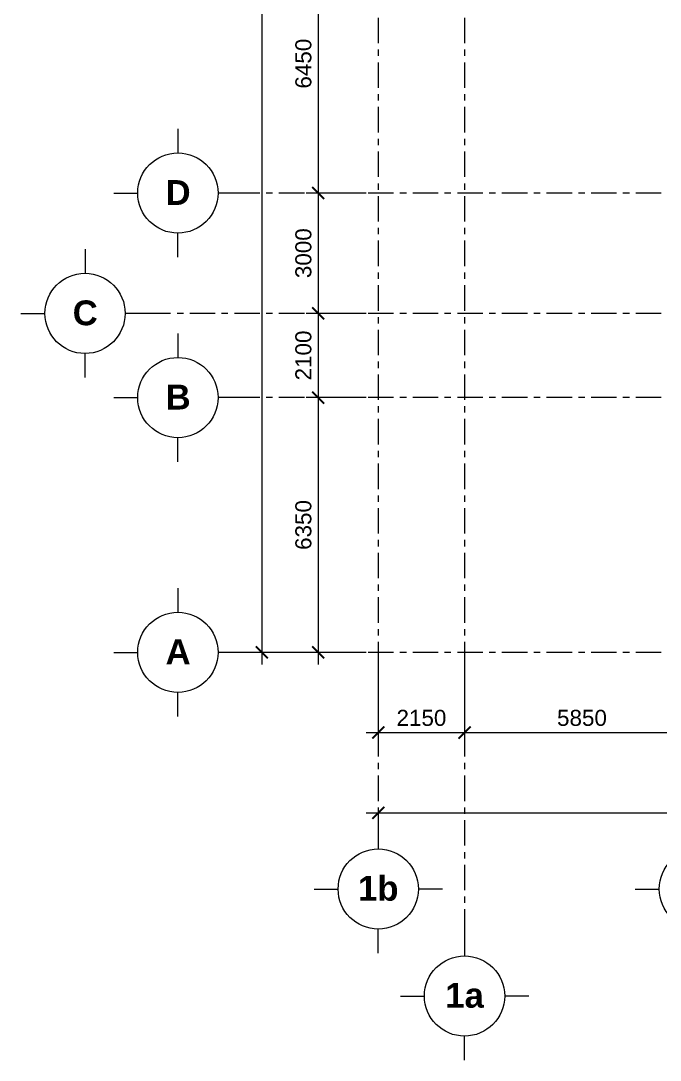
# Model space of a CAD drawing. Header units: millimetres. Extents: x -20144 to 117103, y -11426 to 48263.
# Drawn here: x 53593 to 69525, y -10168 to 15744 of the extents above; entities that cross this region are included whole.
import ezdxf

# ---------------------------------------------------------------- set-up
doc = ezdxf.new("R2010")
doc.units = ezdxf.units.MM
doc.linetypes.add('Grid Line', pattern=[22.225, 12.7, -3.175, 3.175, -3.175])
for name, color, linetype, lineweight in [('DIM', 1, 'Continuous', 5), ('KH', 6, 'Continuous', 5), ('TRUC', 225, 'Continuous', 5)]:
    doc.layers.add(name, color=color, linetype=linetype, lineweight=lineweight)
doc.styles.add('Arial_B', font='arialbd.ttf', dxfattribs={"height": 619.047619})
doc.styles.add('TA1', font='arial.ttf')
doc.dimstyles.new('D_200_KTx2', dxfattribs={"dimtxt": 400, "dimasz": 300, "dimexe": 300, "dimexo": 300, "dimgap": 160, "dimtad": 1, "dimdec": 0, "dimzin": 9, "dimtxsty": 'TA1', "dimblk": 'ARCHTICK', "dimcen": 1, "dimdle": 300, "dimclrd": 256, "dimclre": 256, "dimclrt": 7, "dimadec": 0, "dimazin": 0, "dimtfac": 1, "dimtdec": 0, "dimtix": 1, "dimtmove": 1, "dimatfit": 3, "dimldrblk": 'ARCHTICK', "dimfxl": 1, "dimtolj": 1, "dimtzin": 0, "dimlwd": -1, "dimlwe": -1, "dimarcsym": 0})

# ---------------------------------------------------------------- blocks, each defined once
blk = doc.blocks.new('_ArchTick')
at = {"color": 0, "const_width": 0.15}
blk.add_lwpolyline([(-0.5, -0.5), (0.5, 0.5)], dxfattribs=at)
blk = doc.blocks.new('*D667')
at = {"layer": 'Defpoints', "color": 0, "transparency": 16777216}
for p in [(62501, 0), (64651, 0), (64651, -2000)]:
    blk.add_point(p, dxfattribs=at)
at = {"layer": 'DIM', "transparency": 16777216}
for p, q in [((62501, -300), (62501, -2300)), ((64651, -300), (64651, -2300)), ((62201, -2000), (64951, -2000))]:
    blk.add_line(p, q, dxfattribs=at)
at = {"layer": 'DIM', "transparency": 16777216, "xscale": 300, "yscale": 300, "zscale": 300, "rotation": 180}
blk.add_blockref('_ArchTick', (62501, -2000), dxfattribs=at)
at = {"layer": 'DIM', "transparency": 16777216, "xscale": 300, "yscale": 300, "zscale": 300}
blk.add_blockref('_ArchTick', (64651, -2000), dxfattribs=at)
at = {"layer": 'DIM', "color": 7, "transparency": 16777216, "insert": (63576, -1636), "char_height": 400, "attachment_point": 5, "style": 'TA1'}
blk.add_mtext('\\A1;2150', dxfattribs=at)
blk = doc.blocks.new('*D668')
at = {"layer": 'Defpoints', "color": 0, "transparency": 16777216}
for p in [(64651, 0), (70501, 0), (70501, -2000)]:
    blk.add_point(p, dxfattribs=at)
at = {"layer": 'DIM', "transparency": 16777216}
for p, q in [((64651, -300), (64651, -2300)), ((70501, -300), (70501, -2300)), ((64351, -2000), (70801, -2000))]:
    blk.add_line(p, q, dxfattribs=at)
at = {"layer": 'DIM', "transparency": 16777216, "xscale": 300, "yscale": 300, "zscale": 300, "rotation": 180}
blk.add_blockref('_ArchTick', (64651, -2000), dxfattribs=at)
at = {"layer": 'DIM', "transparency": 16777216, "xscale": 300, "yscale": 300, "zscale": 300}
blk.add_blockref('_ArchTick', (70501, -2000), dxfattribs=at)
at = {"layer": 'DIM', "color": 7, "transparency": 16777216, "insert": (67576, -1636), "char_height": 400, "attachment_point": 5, "style": 'TA1'}
blk.add_mtext('\\A1;5850', dxfattribs=at)
blk = doc.blocks.new('*D682')
at = {"layer": 'Defpoints', "color": 0, "transparency": 16777216}
for p in [(62501, -3576), (112001, -3576), (112001, -4000)]:
    blk.add_point(p, dxfattribs=at)
at = {"layer": 'DIM', "transparency": 16777216}
for p, q in [((62501, -3876), (62501, -4300)), ((112001, -3876), (112001, -4300)), ((62201, -4000), (112301, -4000))]:
    blk.add_line(p, q, dxfattribs=at)
at = {"layer": 'DIM', "transparency": 16777216, "xscale": 300, "yscale": 300, "zscale": 300, "rotation": 180}
blk.add_blockref('_ArchTick', (62501, -4000), dxfattribs=at)
at = {"layer": 'DIM', "transparency": 16777216, "xscale": 300, "yscale": 300, "zscale": 300}
blk.add_blockref('_ArchTick', (112001, -4000), dxfattribs=at)
at = {"layer": 'DIM', "color": 7, "transparency": 16777216, "insert": (87251, -3636), "char_height": 400, "attachment_point": 5, "style": 'TA1'}
blk.add_mtext('\\A1;49500', dxfattribs=at)
blk = doc.blocks.new('*D692')
at = {"layer": 'Defpoints', "color": 0, "transparency": 16777216}
for p in [(62501, 17900), (61001, 11450), (62501, 11450)]:
    blk.add_point(p, dxfattribs=at)
at = {"layer": 'DIM', "transparency": 16777216}
for p, q in [((61001, 18200), (61001, 11150)), ((62201, 17900), (60701, 17900)), ((62201, 11450), (60701, 11450))]:
    blk.add_line(p, q, dxfattribs=at)
at = {"layer": 'DIM', "transparency": 16777216, "xscale": 300, "yscale": 300, "zscale": 300}
for p, rotation in [((61001, 17900), 90), ((61001, 11450), 270)]:
    blk.add_blockref('_ArchTick', p, dxfattribs=dict(at, rotation=rotation))
at = {"layer": 'DIM', "color": 7, "transparency": 16777216, "insert": (60636, 14675), "char_height": 400, "attachment_point": 5, "rotation": 90, "style": 'TA1'}
blk.add_mtext('\\A1;6450', dxfattribs=at)
blk = doc.blocks.new('*D663')
at = {"layer": 'Defpoints', "color": 0, "transparency": 16777216}
for p in [(62501, 11450), (61001, 8450), (62501, 8450)]:
    blk.add_point(p, dxfattribs=at)
at = {"layer": 'DIM', "transparency": 16777216}
for p, q in [((61001, 11750), (61001, 8150)), ((62201, 11450), (60701, 11450)), ((62201, 8450), (60701, 8450))]:
    blk.add_line(p, q, dxfattribs=at)
at = {"layer": 'DIM', "transparency": 16777216, "xscale": 300, "yscale": 300, "zscale": 300}
for p, rotation in [((61001, 11450), 90), ((61001, 8450), 270)]:
    blk.add_blockref('_ArchTick', p, dxfattribs=dict(at, rotation=rotation))
at = {"layer": 'DIM', "color": 7, "transparency": 16777216, "insert": (60636, 9950), "char_height": 400, "attachment_point": 5, "rotation": 90, "style": 'TA1'}
blk.add_mtext('\\A1;3000', dxfattribs=at)
blk = doc.blocks.new('*D664')
at = {"layer": 'Defpoints', "color": 0, "transparency": 16777216}
for p in [(62501, 8450), (61001, 6350), (62501, 6350)]:
    blk.add_point(p, dxfattribs=at)
at = {"layer": 'DIM', "transparency": 16777216}
for p, q in [((61001, 8750), (61001, 6050)), ((62201, 8450), (60701, 8450)), ((62201, 6350), (60701, 6350))]:
    blk.add_line(p, q, dxfattribs=at)
at = {"layer": 'DIM', "transparency": 16777216, "xscale": 300, "yscale": 300, "zscale": 300}
for p, rotation in [((61001, 8450), 90), ((61001, 6350), 270)]:
    blk.add_blockref('_ArchTick', p, dxfattribs=dict(at, rotation=rotation))
at = {"layer": 'DIM', "color": 7, "transparency": 16777216, "insert": (60636, 7400), "char_height": 400, "attachment_point": 5, "rotation": 90, "style": 'TA1'}
blk.add_mtext('\\A1;2100', dxfattribs=at)
blk = doc.blocks.new('*D665')
at = {"layer": 'Defpoints', "color": 0, "transparency": 16777216}
for p in [(62501, 6350), (61001, 0), (62501, 0)]:
    blk.add_point(p, dxfattribs=at)
at = {"layer": 'DIM', "transparency": 16777216}
for p, q in [((61001, 6650), (61001, -300)), ((62201, 6350), (60701, 6350)), ((62201, 0), (60701, 0))]:
    blk.add_line(p, q, dxfattribs=at)
at = {"layer": 'DIM', "transparency": 16777216, "xscale": 300, "yscale": 300, "zscale": 300}
for p, rotation in [((61001, 6350), 90), ((61001, 0), 270)]:
    blk.add_blockref('_ArchTick', p, dxfattribs=dict(at, rotation=rotation))
at = {"layer": 'DIM', "color": 7, "transparency": 16777216, "insert": (60636, 3175), "char_height": 400, "attachment_point": 5, "rotation": 90, "style": 'TA1'}
blk.add_mtext('\\A1;6350', dxfattribs=at)
blk = doc.blocks.new('*D666')
at = {"layer": 'Defpoints', "color": 0, "transparency": 16777216}
for p in [(62501, 42600), (59601, 0), (62501, 0)]:
    blk.add_point(p, dxfattribs=at)
at = {"layer": 'DIM', "transparency": 16777216}
for p, q in [((59601, 42900), (59601, -300)), ((62201, 42600), (59301, 42600)), ((62201, 0), (59301, 0))]:
    blk.add_line(p, q, dxfattribs=at)
at = {"layer": 'DIM', "transparency": 16777216, "xscale": 300, "yscale": 300, "zscale": 300}
for p, rotation in [((59601, 42600), 90), ((59601, 0), 270)]:
    blk.add_blockref('_ArchTick', p, dxfattribs=dict(at, rotation=rotation))
at = {"layer": 'DIM', "color": 7, "transparency": 16777216, "insert": (59236, 21300), "char_height": 400, "attachment_point": 5, "rotation": 90, "style": 'TA1'}
blk.add_mtext('\\A1;42600', dxfattribs=at)
blk = doc.blocks.new('Grid - FamilyAL-KH TRUC-550400-MẶT BẰNG HẦM 2')
at = {"layer": 'KH'}
for p, q in [((0, 7), (0, 4)), ((-8, -1), (-5, -1)), ((8, -1), (5, -1)), ((0, -9), (0, -6))]:
    blk.add_line(p, q, dxfattribs=at)
blk.add_circle((0, -1), 5, dxfattribs=at)

msp = doc.modelspace()

# ---------------------------------------------------------------- linework, layer by layer
at = {"layer": 'TRUC', "linetype": 'Grid Line', "ltscale": 50}
for p, q in [((62500.5, 43599.9), (62500.5, -4500.1)), ((64650.5, 43599.9), (64650.5, -7167.6)), ((114000.5, 11449.9), (58907.6, 11449.9)), ((114000.5, 8449.9), (56593, 8449.9)), ((114000.5, 6349.9), (58907.6, 6349.9)), ((114000.5, -0.1), (58907.6, -0.1))]:
    msp.add_line(p, q, dxfattribs=at)

# ---------------------------------------------------------------- block references
at = {"lineweight": 5}
for p, xscale, yscale, zscale, rotation in [((57307.6, 11449.9), 200.0000000000002, 200.0000000000002, 200.0000000000002, 90), ((54993, 8449.9), 200.0000000000002, 200.0000000000002, 200.0000000000002, 90), ((57307.6, 6349.9), 200.0000000000002, 200.0000000000002, 200.0000000000002, 90), ((57307.6, -0.1), 200.0000000000002, 200.0000000000002, 200.0000000000002, 90), ((62500.5, -6100.1), 199.9999999999999, 199.9999999999999, 199.9999999999999, 180), ((70500.5, -6100.1), 199.9999999999999, 199.9999999999999, 199.9999999999999, 180), ((64650.5, -8767.6), 199.9999999999999, 199.9999999999999, 199.9999999999999, 180)]:
    msp.add_blockref('Grid - FamilyAL-KH TRUC-550400-MẶT BẰNG HẦM 2', p, dxfattribs=dict(at, xscale=xscale, yscale=yscale, zscale=zscale, rotation=rotation))

# ---------------------------------------------------------------- texts
at = {"layer": 'KH', "attachment_point": 2, "line_spacing_factor": 0.941778, "style": 'Arial_B'}
for s, insert, char_height, width in [('\\fArial|b1|i0|c0|p34|;D', (57512.8, 11772.4), 619.048, 727.186), ('\\fArial|b1|i0|c0|p34|;C', (55198.1, 8772.4), 619.048, 727.186), ('\\fArial|b1|i0|c0|p34|;B', (57512.8, 6672.4), 619.048, 727.186), ('\\fArial|b1|i0|c0|p34|;A', (57512.8, 322.4), 619.048, 705.15), ('1b', (62500.8, -5572.2), 619.05, 1175.251), ('1a', (64650.8, -8239.8), 619.05, 1116.488)]:
    msp.add_mtext(s, dxfattribs=dict(at, insert=insert, char_height=char_height, width=width))

# ---------------------------------------------------------------- dimensions: what is measured, and where the dimension line sits
at = {"layer": 'DIM'}
for base, p1, p2, picture, middle in [((59600.5, -0.1), (62500.5, 42599.9), (62500.5, -0.1), '*D666', (59236.3, 21299.9)), ((61000.5, 11449.9), (62500.5, 17899.9), (62500.5, 11449.9), '*D692', (60636.3, 14674.9)), ((61000.5, 8449.9), (62500.5, 11449.9), (62500.5, 8449.9), '*D663', (60636.2, 9949.9)), ((61000.5, 6349.9), (62500.5, 8449.9), (62500.5, 6349.9), '*D664', (60636.3, 7399.9)), ((61000.5, -0.1), (62500.5, 6349.9), (62500.5, -0.1), '*D665', (60636.2, 3174.9))]:
    dim = msp.add_linear_dim(base=base, p1=p1, p2=p2, angle=90, dimstyle='D_200_KTx2', dxfattribs=at)
    dim.commit()
    dim.dimension.update_dxf_attribs({"geometry": picture, "text_midpoint": middle})
for base, p1, p2, picture, middle in [((64650.5, -2000.1), (62500.5, -0.1), (64650.5, -0.1), '*D667', (63575.5, -1635.8)), ((70500.5, -2000.1), (64650.5, -0.1), (70500.5, -0.1), '*D668', (67575.5, -1635.8)), ((112000.5, -4000.1), (62500.5, -3575.8), (112000.5, -3575.8), '*D682', (87250.5, -3635.8))]:
    dim = msp.add_linear_dim(base=base, p1=p1, p2=p2, dimstyle='D_200_KTx2', dxfattribs=at)
    dim.commit()
    dim.dimension.update_dxf_attribs({"geometry": picture, "text_midpoint": middle})

doc.saveas('drawing.dxf')
